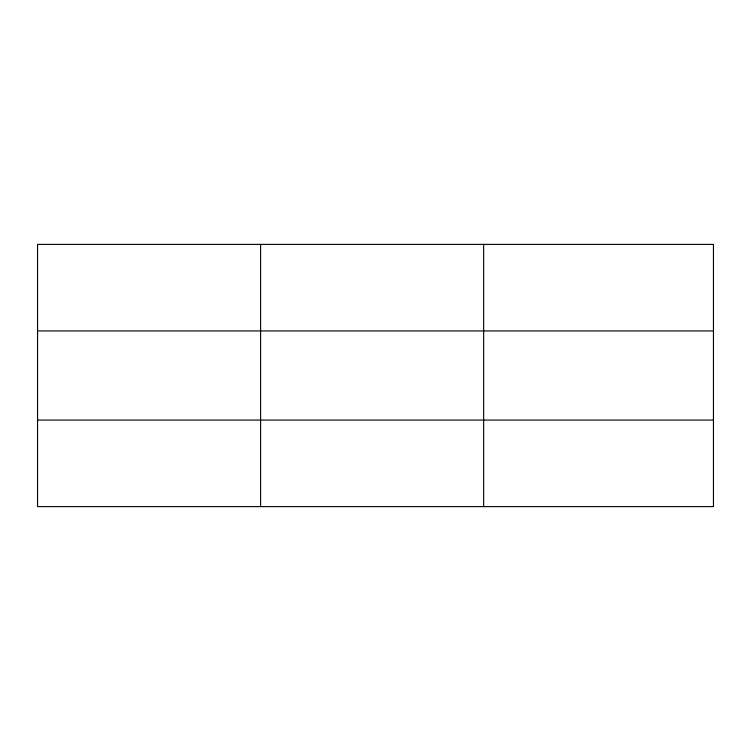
<?xml version="1.0" encoding="UTF-8"?>
<svg xmlns="http://www.w3.org/2000/svg" width="751" height="751" viewBox="0 0 751 751"><rect width="100%" height="100%" fill="white"/><g stroke="black" fill="none" stroke-linecap="round" stroke-linejoin="round"><path stroke-width="1.13" d="M260.597 244.394L260.597 506.606M483.644 244.394L483.644 506.606M713.45 330.928L713.45 244.394L37.55 244.394L37.55 506.606L713.45 506.606L713.45 330.928L37.55 330.928M37.55 420.072L713.45 420.072"/></g></svg>
